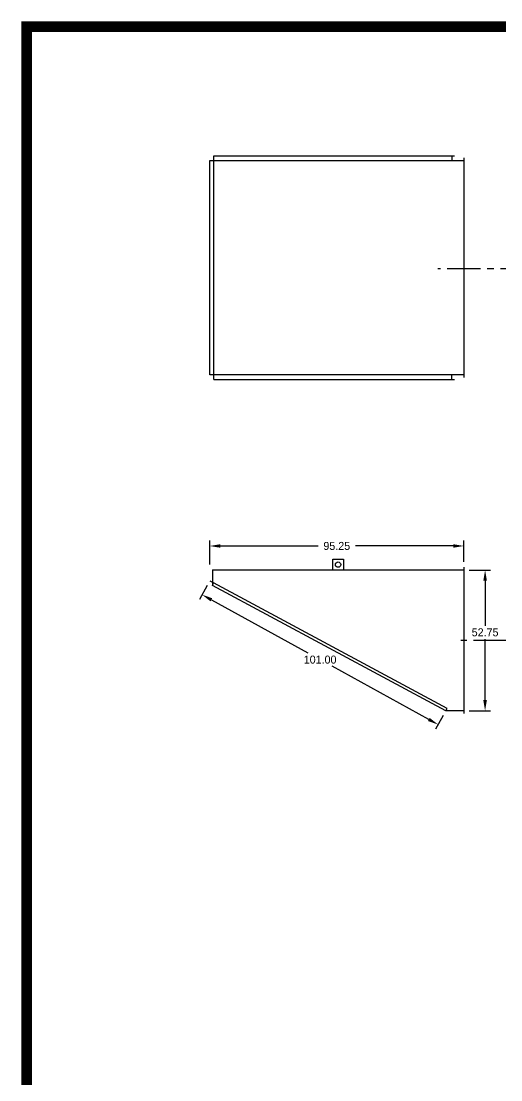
# Model space of a CAD drawing. Header units: inches. Extents: x 3 to 704, y -831 to 62.
# Drawn here: x 2.9 to 182.7, y -384.5 to 12.2 of the extents above; entities that cross this region are included whole.
import ezdxf

# ---------------------------------------------------------------- set-up
doc = ezdxf.new("R2010")
doc.units = ezdxf.units.IN
doc.header["$LTSCALE"] = 10
doc.header["$MEASUREMENT"] = 0
doc.linetypes.add('CENTER', pattern=[2, 1.25, -0.25, 0.25, -0.25])
for name, color, linetype in [('CENTERLINE', 2, 'CENTER'), ('HOOD', 5, 'Continuous'), ('RAM27UNIT', 3, 'Continuous')]:
    doc.layers.add(name, color=color, linetype=linetype)
doc.layers.add('TEXT', color=7, linetype='Continuous', lineweight=40)
doc.dimstyles.new('DIMENSIONS', dxfattribs={"dimscale": 0, "dimtxt": 3, "dimasz": 4, "dimexe": 2, "dimexo": 2, "dimgap": 1, "dimtad": 0, "dimtih": 1, "dimtoh": 1, "dimzin": 0, "dimdsep": 46, "dimtxsty": 'Standard', "dimcen": 0.09, "dimclrd": 256, "dimclre": 256, "dimclrt": 1, "dimadec": 0, "dimazin": 0, "dimtfac": 1, "dimtofl": 0, "dimtmove": 0, "dimatfit": 3, "dimfxl": 0, "dimtolj": 1, "dimtzin": 0, "dimarcsym": 0})

# ---------------------------------------------------------------- blocks, each defined once
blk = doc.blocks.new('*D71')
at = {"layer": 'DEFPOINTS', "color": 0}
for p in [(73.56, -184.47), (73.56, -193.47), (168.81, -192.47)]:
    blk.add_point(p, dxfattribs=at)
at = {"layer": 'RAM27UNIT', "lineweight": -2}
for p, q in [((73.56, -191.47), (73.56, -182.47)), ((168.81, -190.47), (168.81, -182.47)), ((77.56, -184.47), (114.18, -184.47)), ((164.81, -184.47), (128.18, -184.47))]:
    blk.add_line(p, q, dxfattribs=at)
at = {"layer": 'RAM27UNIT'}
for points in [[(77.56, -183.8), (77.56, -185.13), (73.56, -184.47)], [(164.81, -183.8), (164.81, -185.13), (168.81, -184.47)]]:
    blk.add_solid(points, dxfattribs=at)
at = {"layer": 'RAM27UNIT', "color": 1, "insert": (121.18, -184.47), "char_height": 3, "attachment_point": 5}
blk.add_mtext('\\A1;95.25', dxfattribs=at)
blk = doc.blocks.new('*D72')
at = {"layer": 'DEFPOINTS', "color": 0}
for p in [(73.56, -197.53), (162.05, -246.22), (159.19, -251.41)]:
    blk.add_point(p, dxfattribs=at)
at = {"layer": 'RAM27UNIT', "lineweight": -2}
for p, q in [((72.59, -199.28), (69.74, -204.47)), ((74.2, -204.65), (110.4, -224.57)), ((155.68, -249.48), (119.49, -229.57)), ((161.08, -247.97), (158.22, -253.16))]:
    blk.add_line(p, q, dxfattribs=at)
at = {"layer": 'RAM27UNIT'}
for points in [[(74.53, -204.06), (73.88, -205.23), (70.7, -202.72)], [(156, -248.9), (155.36, -250.07), (159.19, -251.41)]]:
    blk.add_solid(points, dxfattribs=at)
at = {"layer": 'RAM27UNIT', "color": 1, "insert": (114.94, -227.07), "char_height": 3, "attachment_point": 5}
blk.add_mtext('\\A1;101.00', dxfattribs=at)
blk = doc.blocks.new('*D73')
at = {"layer": 'DEFPOINTS', "color": 0}
for p in [(168.81, -193.47), (168.81, -246.22), (176.77, -246.22)]:
    blk.add_point(p, dxfattribs=at)
at = {"layer": 'RAM27UNIT', "lineweight": -2}
for p, q in [((170.81, -193.47), (178.77, -193.47)), ((176.77, -197.47), (176.77, -214.34)), ((176.77, -242.22), (176.77, -219.34)), ((170.81, -246.22), (178.77, -246.22))]:
    blk.add_line(p, q, dxfattribs=at)
at = {"layer": 'RAM27UNIT'}
for points in [[(176.1, -197.47), (177.44, -197.47), (176.77, -193.47)], [(176.1, -242.22), (177.44, -242.22), (176.77, -246.22)]]:
    blk.add_solid(points, dxfattribs=at)
at = {"layer": 'RAM27UNIT', "color": 1, "insert": (176.77, -216.84), "char_height": 3, "attachment_point": 5}
blk.add_mtext('\\A1;52.75', dxfattribs=at)

msp = doc.modelspace()

# ---------------------------------------------------------------- linework, layer by layer
at = {"layer": 'CENTERLINE'}
for p, q in [((355.091, -80.654), (159.068, -80.654)), ((344.885, -219.843), (167.646, -219.843))]:
    msp.add_line(p, q, dxfattribs=at)
at = {"layer": 'HOOD'}
for p, q in [((75.057, -122.029), (75.057, -38.279)), ((75.057, -38.279), (165.307, -38.279)), ((164.307, -38.279), (164.307, -40.029)), ((168.807, -39.029), (168.807, -121.279)), ((73.557, -120.279), (73.557, -40.029)), ((73.557, -40.029), (168.807, -40.029)), ((168.807, -120.279), (73.557, -120.279)), ((75.057, -122.029), (165.307, -122.029)), ((164.307, -122.029), (164.307, -120.279)), ((119.682, -193.468), (119.682, -189.468)), ((119.682, -189.468), (123.682, -189.468)), ((123.682, -189.468), (123.682, -193.468)), ((74.557, -193.468), (168.807, -193.468)), ((74.557, -193.468), (74.557, -199.219)), ((168.807, -192.468), (168.807, -247.218)), ((73.557, -197.527), (74.557, -198.077)), ((74.557, -199.219), (75.03, -198.338)), ((162.518, -245.337), (75.03, -198.338)), ((162.045, -246.218), (74.557, -199.219)), ((162.045, -246.218), (162.518, -245.337)), ((168.807, -246.218), (162.045, -246.218))]:
    msp.add_line(p, q, dxfattribs=at)
msp.add_circle((121.682, -191.468), 1, dxfattribs=at)
at = {"layer": 'TEXT', "color": 3, "const_width": 4}
msp.add_lwpolyline([(4.911, 10.221), (4.911, -829.056), (701.775, -829.056), (701.775, 10.221), (4.911, 10.221)], dxfattribs=at)

# ---------------------------------------------------------------- dimensions: what is measured, and where the dimension line sits
at = {"layer": 'RAM27UNIT'}
dim = msp.add_linear_dim(base=(73.557, -184.468), p1=(168.807, -192.468), p2=(73.557, -193.468), dimstyle='DIMENSIONS', override={"dimscale": 1}, dxfattribs=at)
dim.commit()
dim.dimension.update_dxf_attribs({"geometry": '*D71', "text_midpoint": (121.182, -184.468)})
dim = msp.add_linear_dim(base=(176.769, -246.218), p1=(168.807, -193.468), p2=(168.807, -246.218), angle=90, dimstyle='DIMENSIONS', override={"dimscale": 1}, dxfattribs=at)
dim.commit()
dim.dimension.update_dxf_attribs({"geometry": '*D73', "text_midpoint": (176.769, -216.843), "dimtype": 160})
dim = msp.add_aligned_dim(p1=(73.557, -197.527), p2=(162.045, -246.218), distance=-5.927, dimstyle='DIMENSIONS', override={"dimscale": 1}, dxfattribs=at)
dim.commit()
dim.dimension.update_dxf_attribs({"geometry": '*D72', "text_midpoint": (114.944, -227.065)})

doc.saveas('drawing.dxf')
